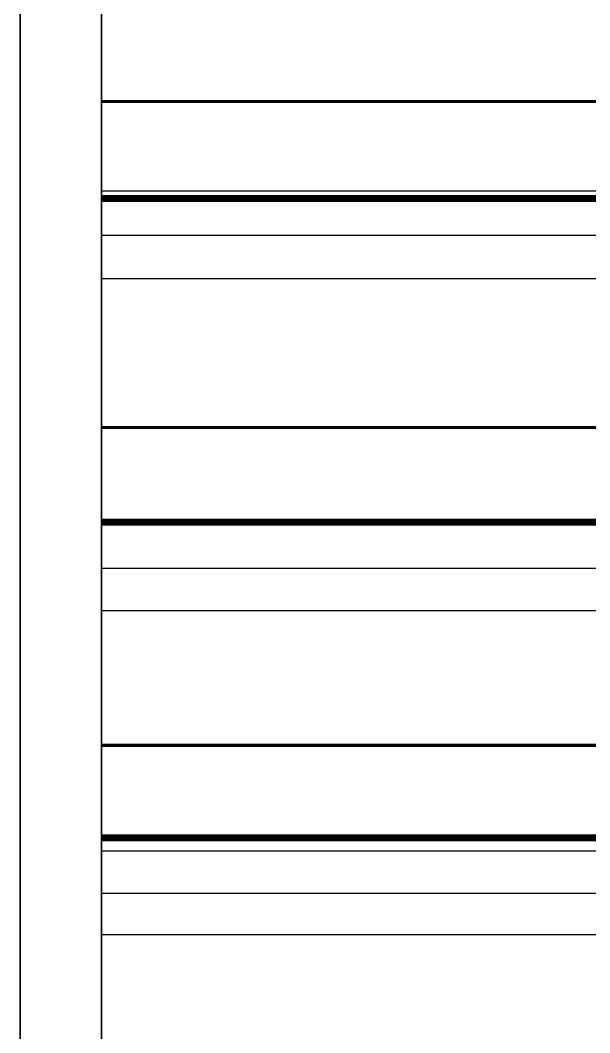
# Model space of a CAD drawing. Header units: millimetres. Extents: x -85 to 1059, y -155 to 155.
# Drawn here: x 1000 to 1003.5, y -121.69 to -115.47 of the extents above; entities that cross this region are included whole.
import ezdxf

# ---------------------------------------------------------------- set-up
doc = ezdxf.new("R2010")
doc.units = ezdxf.units.MM
doc.header["$MEASUREMENT"] = 0
doc.layers.add('Default', color=7, linetype='Continuous', true_color=0x000000)

msp = doc.modelspace()

# ---------------------------------------------------------------- linework, layer by layer
at = {"layer": 'Default'}
for points, knots in [([(1000, 0, -154), (1000, -154, -154), (1000, -154), (1000, -154, 154), (1000, 0, 154), (1000, 154, 154), (1000, 154), (1000, 154, -154), (1000, 0, -154)], [0, 0, 0, 241.902634, 241.902634, 483.805269, 483.805269, 725.707903, 725.707903, 967.610537, 967.610537, 967.610537]), ([(1000, 0, -150), (1000, -150, -150), (1000, -150), (1000, -150, 150), (1000, 0, 150), (1000, 150, 150), (1000, 150), (1000, 150, -150), (1000, 0, -150)], [0, 0, 0, 235.619449, 235.619449, 471.238898, 471.238898, 706.858347, 706.858347, 942.477796, 942.477796, 942.477796])]:
    msp.add_rational_spline(points, [1, 0.707106781187, 1, 0.707106781187, 1, 0.707106781187, 1, 0.707106781187, 1], degree=2, knots=knots, dxfattribs=at)
for points, degree, knots in [([(1000.5, 0.0018, 150.0005), (1000.5, 82.8446, 150.0005), (1000.5, 150.0018, 82.8432), (1000.5, 150.0018, 0.0004), (1000.5, 150.0018, -82.8427), (1000.5, 82.8446, -150), (1000.5, 0.0018, -150), (1000.5, -82.8411, -150), (1000.5, -149.9983, -82.8427), (1000.5, -149.9983, 0.0004), (1000.5, -149.9983, 82.8432), (1000.5, -82.8411, 150.0005), (1000.5, 0.0018, 150.0005)], 3, [-5, -5, -5, -5, -4, -4, -4, -3, -3, -3, -2, -2, -2, -1, -1, -1, -1]), ([(1000.5, 0.3488, 139.7504), (1000.5, -76.9709, 139.7504), (1000.5, -139.6511, 77.0702), (1000.5, -139.6511, -0.2498), (1000.5, -139.6511, -77.5699), (1000.5, -76.9709, -140.2497), (1000.5, 0.3488, -140.2497), (1000.5, 77.6689, -140.2497), (1000.5, 140.349, -77.5699), (1000.5, 140.349, -0.2498), (1000.5, 140.349, 77.0702), (1000.5, 77.6689, 139.7504), (1000.5, 0.3488, 139.7504)], 3, [20636, 20636, 20636, 20636, 20637, 20637, 20637, 20638, 20638, 20638, 20639, 20639, 20639, 20640, 20640, 20640, 20640]), ([(1000.5, 0.0018, 140.0004), (1000.5, -77.318, 140.0004), (1000.5, -139.9981, 77.3202), (1000.5, -139.9981, 0.0002), (1000.5, -139.9981, -77.3199), (1000.5, -77.318, -139.9997), (1000.5, 0.0018, -139.9997), (1000.5, 77.3215, -139.9997), (1000.5, 140.002, -77.3199), (1000.5, 140.002, 0.0002), (1000.5, 140.002, 77.3202), (1000.5, 77.3215, 140.0004), (1000.5, 0.0018, 140.0004)], 3, [-1, -1, -1, -1, 0, 0, 0, 1, 1, 1, 2, 2, 2, 3, 3, 3, 3]), ([(1000.5, -114.5417, -101.2492), (1000.5, -114.5818, -101.2667), (1000.5, -114.6218, -101.2841), (1000.5, -114.6657, -101.303), (1000.5, -114.7096, -101.3219), (1000.5, -114.7539, -101.3409), (1000.5, -114.7982, -101.36), (1000.5, -114.8428, -101.3792), (1000.5, -114.8874, -101.3984), (1000.5, -114.9324, -101.4175), (1000.5, -114.9774, -101.4365), (1000.5, -115.0227, -101.4557), (1000.5, -115.0681, -101.475), (1000.5, -115.1136, -101.4942), (1000.5, -115.1591, -101.5134), (1000.5, -115.2051, -101.5327), (1000.5, -115.2512, -101.5519), (1000.5, -115.2972, -101.5711), (1000.5, -115.3432, -101.5903), (1000.5, -115.3898, -101.6096), (1000.5, -115.4364, -101.6288), (1000.5, -115.4833, -101.6482), (1000.5, -115.5302, -101.6676), (1000.5, -115.5773, -101.6868), (1000.5, -115.6244, -101.706), (1000.5, -115.6718, -101.7254), (1000.5, -115.7193, -101.7448), (1000.5, -115.7671, -101.7642), (1000.5, -115.8149, -101.7837), (1000.5, -115.863, -101.8029), (1000.5, -115.9112, -101.8221), (1000.5, -115.9595, -101.8413), (1000.5, -116.0079, -101.8606), (1000.5, -116.0567, -101.8801), (1000.5, -116.1056, -101.8997), (1000.5, -116.1546, -101.9191), (1000.5, -116.2037, -101.9385), (1000.5, -116.253, -101.9579), (1000.5, -116.3024, -101.9773), (1000.5, -116.3522, -101.9967), (1000.5, -116.4019, -102.0161), (1000.5, -116.452, -102.0355), (1000.5, -116.5021, -102.0549), (1000.5, -116.5107, -102.0583), (1000.5, -116.5194, -102.0616)], 2, [13176, 13176, 13176, 13177.045455, 13177.045455, 13178.090909, 13178.090909, 13179.136364, 13179.136364, 13180.181818, 13180.181818, 13181.227273, 13181.227273, 13182.272727, 13182.272727, 13183.318182, 13183.318182, 13184.363636, 13184.363636, 13185.409091, 13185.409091, 13186.454545, 13186.454545, 13187.5, 13187.5, 13188.545455, 13188.545455, 13189.590909, 13189.590909, 13190.636364, 13190.636364, 13191.681818, 13191.681818, 13192.727273, 13192.727273, 13193.772727, 13193.772727, 13194.818182, 13194.818182, 13195.863636, 13195.863636, 13196.909091, 13196.909091, 13197.954545, 13197.954545, 13199, 13199, 13199]), ([(1000.5, -116.5194, 101.5617), (1000.5, -116.5107, 101.5583), (1000.5, -116.5021, 101.555), (1000.5, -116.452, 101.5358), (1000.5, -116.4019, 101.5165), (1000.5, -116.3522, 101.497), (1000.5, -116.3024, 101.4774), (1000.5, -116.253, 101.458), (1000.5, -116.2037, 101.4386), (1000.5, -116.1546, 101.4192), (1000.5, -116.1056, 101.3998), (1000.5, -116.0567, 101.3805), (1000.5, -116.0079, 101.3613), (1000.5, -115.9595, 101.3419), (1000.5, -115.9112, 101.3225), (1000.5, -115.863, 101.3029), (1000.5, -115.8149, 101.2834), (1000.5, -115.7671, 101.2641), (1000.5, -115.7193, 101.2449), (1000.5, -115.6718, 101.2257), (1000.5, -115.6244, 101.2064), (1000.5, -115.5773, 101.187), (1000.5, -115.5302, 101.1676), (1000.5, -115.4833, 101.1484), (1000.5, -115.4364, 101.1292), (1000.5, -115.3898, 101.1098), (1000.5, -115.3432, 101.0904), (1000.5, -115.2972, 101.0712), (1000.5, -115.2512, 101.0519), (1000.5, -115.2051, 101.0329), (1000.5, -115.1591, 101.0138), (1000.5, -115.1136, 100.9946), (1000.5, -115.0681, 100.9754), (1000.5, -115.0227, 100.9561), (1000.5, -114.9774, 100.9369), (1000.5, -114.9324, 100.9179), (1000.5, -114.8874, 100.8988), (1000.5, -114.8428, 100.8796), (1000.5, -114.7982, 100.8604), (1000.5, -114.7539, 100.8415), (1000.5, -114.7096, 100.8226), (1000.5, -114.6657, 100.8034), (1000.5, -114.6218, 100.7842), (1000.5, -114.5846, 100.7679), (1000.5, -114.5474, 100.7517)], 2, [17891, 17891, 17891, 17892, 17892, 17893, 17893, 17894, 17894, 17895, 17895, 17896, 17896, 17897, 17897, 17898, 17898, 17899, 17899, 17900, 17900, 17901, 17901, 17902, 17902, 17903, 17903, 17904, 17904, 17905, 17905, 17906, 17906, 17907, 17907, 17908, 17908, 17909, 17909, 17910, 17910, 17911, 17911, 17912, 17912, 17913, 17913, 17913]), ([(1000.5, -115.9662, -99.5696), (1000.5, -116.0618, -99.4578), (1000.5, -116.1574, -99.346), (1000.5, -116.2583, -99.2269), (1000.5, -116.3592, -99.1078), (1000.5, -116.4543, -98.9953), (1000.5, -116.5494, -98.8828)], 2, [13232, 13232, 13232, 13233, 13233, 13234, 13234, 13235, 13235, 13235]), ([(1000.5, -116.5494, 98.3828), (1000.5, -116.4543, 98.4953), (1000.5, -116.3592, 98.6079), (1000.5, -116.2583, 98.7268), (1000.5, -116.1574, 98.8457), (1000.5, -116.0618, 98.958), (1000.5, -115.9662, 99.0704)], 2, [17855, 17855, 17855, 17856, 17856, 17857, 17857, 17858, 17858, 17858]), ([(1000.5, -117.0584, -101.4397), (1000.5, -117.0538, -101.4316), (1000.5, -117.0493, -101.4235), (1000.5, -117.023, -101.3767), (1000.5, -116.9967, -101.33), (1000.5, -116.9702, -101.2836), (1000.5, -116.9438, -101.2372), (1000.5, -116.9177, -101.191), (1000.5, -116.8916, -101.1448), (1000.5, -116.8655, -101.0989), (1000.5, -116.8394, -101.053), (1000.5, -116.8131, -101.0077), (1000.5, -116.7868, -100.9624), (1000.5, -116.7609, -100.9171), (1000.5, -116.7349, -100.8717), (1000.5, -116.7088, -100.8267), (1000.5, -116.6827, -100.7818), (1000.5, -116.6568, -100.7373), (1000.5, -116.6309, -100.6929), (1000.5, -116.6049, -100.6486), (1000.5, -116.579, -100.6043), (1000.5, -116.5533, -100.5604), (1000.5, -116.5275, -100.5165), (1000.5, -116.5016, -100.4729), (1000.5, -116.4756, -100.4293), (1000.5, -116.4501, -100.3859), (1000.5, -116.4245, -100.3426), (1000.5, -116.3989, -100.2997), (1000.5, -116.3733, -100.2568), (1000.5, -116.3478, -100.214), (1000.5, -116.3222, -100.1711), (1000.5, -116.2966, -100.1288), (1000.5, -116.271, -100.0864), (1000.5, -116.2458, -100.0445), (1000.5, -116.2206, -100.0025), (1000.5, -116.1952, -99.9608), (1000.5, -116.1698, -99.9192), (1000.5, -116.1446, -99.8776), (1000.5, -116.1193, -99.836), (1000.5, -116.0941, -99.7949), (1000.5, -116.0689, -99.7538), (1000.5, -116.0437, -99.7128), (1000.5, -116.0184, -99.6719), (1000.5, -115.9971, -99.6374), (1000.5, -115.9758, -99.6028)], 2, [13201, 13201, 13201, 13202, 13202, 13203, 13203, 13204, 13204, 13205, 13205, 13206, 13206, 13207, 13207, 13208, 13208, 13209, 13209, 13210, 13210, 13211, 13211, 13212, 13212, 13213, 13213, 13214, 13214, 13215, 13215, 13216, 13216, 13217, 13217, 13218, 13218, 13219, 13219, 13220, 13220, 13221, 13221, 13222, 13222, 13223, 13223, 13223]), ([(1000.5, -115.9758, 99.1035), (1000.5, -115.9971, 99.1379), (1000.5, -116.0184, 99.1723), (1000.5, -116.0437, 99.2131), (1000.5, -116.0689, 99.2538), (1000.5, -116.0941, 99.2951), (1000.5, -116.1193, 99.3364), (1000.5, -116.1446, 99.3776), (1000.5, -116.1698, 99.4189), (1000.5, -116.1952, 99.4609), (1000.5, -116.2206, 99.5029), (1000.5, -116.2458, 99.5449), (1000.5, -116.271, 99.5868), (1000.5, -116.2966, 99.6292), (1000.5, -116.3222, 99.6715), (1000.5, -116.3478, 99.714), (1000.5, -116.3733, 99.7565), (1000.5, -116.3989, 99.7996), (1000.5, -116.4245, 99.8426), (1000.5, -116.4501, 99.886), (1000.5, -116.4756, 99.9294), (1000.5, -116.5016, 99.9731), (1000.5, -116.5275, 100.0169), (1000.5, -116.5533, 100.0608), (1000.5, -116.579, 100.1047), (1000.5, -116.6049, 100.149), (1000.5, -116.6309, 100.1933), (1000.5, -116.6568, 100.2377), (1000.5, -116.6827, 100.2822), (1000.5, -116.7088, 100.327), (1000.5, -116.7349, 100.3718), (1000.5, -116.7609, 100.4169), (1000.5, -116.7868, 100.4621), (1000.5, -116.8131, 100.5076), (1000.5, -116.8394, 100.5531), (1000.5, -116.8655, 100.599), (1000.5, -116.8916, 100.6448), (1000.5, -116.9177, 100.691), (1000.5, -116.9438, 100.7373), (1000.5, -116.9702, 100.7836), (1000.5, -116.9967, 100.83), (1000.5, -117.023, 100.877), (1000.5, -117.0493, 100.9239), (1000.5, -117.0538, 100.932), (1000.5, -117.0584, 100.9401)], 2, [17867, 17867, 17867, 17868, 17868, 17869, 17869, 17870, 17870, 17871, 17871, 17872, 17872, 17873, 17873, 17874, 17874, 17875, 17875, 17876, 17876, 17877, 17877, 17878, 17878, 17879, 17879, 17880, 17880, 17881, 17881, 17882, 17882, 17883, 17883, 17884, 17884, 17885, 17885, 17886, 17886, 17887, 17887, 17888, 17888, 17889, 17889, 17889]), ([(1000.5, -116.5536, 98.3807), (1000.5, -116.5526, 98.3812), (1000.5, -116.5515, 98.3818), (1000.5, -116.5504, 98.3823), (1000.5, -116.5494, 98.3828)], 2, [17853, 17853, 17853, 17854, 17854, 17855, 17855, 17855]), ([(1000.5, -116.56, 98.3807), (1000.5, -116.5584, 98.3807), (1000.5, -116.5568, 98.3807), (1000.5, -116.5552, 98.3807), (1000.5, -116.5536, 98.3807)], 2, [17851, 17851, 17851, 17852, 17852, 17853, 17853, 17853]), ([(1000.5, -116.5727, 98.3832), (1000.5, -116.5704, 98.3826), (1000.5, -116.5681, 98.3821), (1000.5, -116.5658, 98.3816), (1000.5, -116.5635, 98.381)], 2, [17848, 17848, 17848, 17849, 17849, 17850, 17850, 17850]), ([(1000.5, -116.5836, -98.887), (1000.5, -116.6213, -98.9023), (1000.5, -116.6591, -98.9177), (1000.5, -116.7034, -98.9359), (1000.5, -116.7476, -98.954), (1000.5, -116.7923, -98.9722), (1000.5, -116.8369, -98.9904), (1000.5, -116.882, -99.0085), (1000.5, -116.9272, -99.0267), (1000.5, -116.9724, -99.045), (1000.5, -117.0175, -99.0634), (1000.5, -117.0632, -99.0816), (1000.5, -117.1089, -99.0997), (1000.5, -117.1547, -99.1181), (1000.5, -117.2006, -99.1364), (1000.5, -117.247, -99.1546), (1000.5, -117.2934, -99.1727), (1000.5, -117.3398, -99.1911), (1000.5, -117.3862, -99.2094), (1000.5, -117.4333, -99.2276), (1000.5, -117.4804, -99.2458), (1000.5, -117.5276, -99.2641), (1000.5, -117.5749, -99.2825), (1000.5, -117.6223, -99.3008), (1000.5, -117.6698, -99.3191), (1000.5, -117.7178, -99.3377), (1000.5, -117.7658, -99.3562), (1000.5, -117.8137, -99.3744), (1000.5, -117.8617, -99.3925), (1000.5, -117.9102, -99.411), (1000.5, -117.9587, -99.4296), (1000.5, -118.0076, -99.4479), (1000.5, -118.0564, -99.4663), (1000.5, -118.1057, -99.4846), (1000.5, -118.1549, -99.5029), (1000.5, -118.2043, -99.5213), (1000.5, -118.2536, -99.5396), (1000.5, -118.3036, -99.5582), (1000.5, -118.3535, -99.5767), (1000.5, -118.4036, -99.5948), (1000.5, -118.4537, -99.613), (1000.5, -118.5041, -99.6317), (1000.5, -118.5546, -99.6504)], 2, [13244, 13244, 13244, 13245, 13245, 13246, 13246, 13247, 13247, 13248, 13248, 13249, 13249, 13250, 13250, 13251, 13251, 13252, 13252, 13253, 13253, 13254, 13254, 13255, 13255, 13256, 13256, 13257, 13257, 13258, 13258, 13259, 13259, 13260, 13260, 13261, 13261, 13262, 13262, 13263, 13263, 13264, 13264, 13265, 13265, 13265]), ([(1000.5, -118.5546, 99.1501), (1000.5, -118.5041, 99.1319), (1000.5, -118.4537, 99.1138), (1000.5, -118.4036, 99.0952), (1000.5, -118.3535, 99.0767), (1000.5, -118.3036, 99.0584), (1000.5, -118.2536, 99.04), (1000.5, -118.2043, 99.0217), (1000.5, -118.1549, 99.0033), (1000.5, -118.1057, 98.9848), (1000.5, -118.0564, 98.9663), (1000.5, -118.0076, 98.948), (1000.5, -117.9587, 98.9296), (1000.5, -117.9102, 98.9113), (1000.5, -117.8617, 98.8929), (1000.5, -117.8137, 98.8746), (1000.5, -117.7658, 98.8562), (1000.5, -117.7178, 98.8379), (1000.5, -117.6698, 98.8196), (1000.5, -117.6223, 98.8012), (1000.5, -117.5749, 98.7829), (1000.5, -117.5276, 98.7645), (1000.5, -117.4804, 98.7462), (1000.5, -117.4333, 98.7278), (1000.5, -117.3862, 98.7095), (1000.5, -117.3398, 98.6913), (1000.5, -117.2934, 98.6731), (1000.5, -117.247, 98.6546), (1000.5, -117.2006, 98.6361), (1000.5, -117.1546, 98.6179), (1000.5, -117.1085, 98.5998), (1000.5, -117.063, 98.5814), (1000.5, -117.0175, 98.5631), (1000.5, -116.9724, 98.5451), (1000.5, -116.9272, 98.5271), (1000.5, -116.882, 98.5088), (1000.5, -116.8369, 98.4904), (1000.5, -116.7923, 98.4724), (1000.5, -116.7476, 98.4544), (1000.5, -116.7034, 98.4361), (1000.5, -116.6591, 98.4177), (1000.5, -116.6213, 98.4022), (1000.5, -116.5836, 98.3867)], 2, [17825, 17825, 17825, 17826, 17826, 17827, 17827, 17828, 17828, 17829, 17829, 17830, 17830, 17831, 17831, 17832, 17832, 17833, 17833, 17834, 17834, 17835, 17835, 17836, 17836, 17837, 17837, 17838, 17838, 17839, 17839, 17840, 17840, 17841, 17841, 17842, 17842, 17843, 17843, 17844, 17844, 17845, 17845, 17846, 17846, 17846]), ([(1000.5, -117.9679, -97.1767), (1000.5, -118.0612, -97.0626), (1000.5, -118.1545, -96.9485), (1000.5, -118.2531, -96.8275), (1000.5, -118.3517, -96.7065), (1000.5, -118.4445, -96.592), (1000.5, -118.5373, -96.4775)], 2, [13299, 13299, 13299, 13300, 13300, 13301, 13301, 13302, 13302, 13302]), ([(1000.5, -118.5373, 95.9779), (1000.5, -118.4445, 96.0924), (1000.5, -118.3517, 96.2069), (1000.5, -118.2531, 96.3277), (1000.5, -118.1545, 96.4485), (1000.5, -118.0612, 96.5627), (1000.5, -117.9679, 96.6768)], 2, [17788, 17788, 17788, 17789, 17789, 17790, 17790, 17791, 17791, 17791]), ([(1000.5, -119.0978, -99.0235), (1000.5, -119.0933, -99.0156), (1000.5, -119.0887, -99.0076), (1000.5, -119.0613, -98.9614), (1000.5, -119.034, -98.9152), (1000.5, -119.0068, -98.8694), (1000.5, -118.9797, -98.8235), (1000.5, -118.9525, -98.7778), (1000.5, -118.9253, -98.7321), (1000.5, -118.8982, -98.6868), (1000.5, -118.871, -98.6415), (1000.5, -118.8438, -98.5967), (1000.5, -118.8167, -98.5519), (1000.5, -118.7899, -98.5072), (1000.5, -118.7631, -98.4626), (1000.5, -118.7361, -98.4182), (1000.5, -118.7091, -98.3737), (1000.5, -118.6823, -98.3298), (1000.5, -118.6555, -98.2859), (1000.5, -118.6286, -98.2421), (1000.5, -118.6018, -98.1984), (1000.5, -118.575, -98.155), (1000.5, -118.5482, -98.1116), (1000.5, -118.5216, -98.0684), (1000.5, -118.4949, -98.0252), (1000.5, -118.4685, -97.9825), (1000.5, -118.442, -97.9398), (1000.5, -118.4154, -97.8973), (1000.5, -118.3888, -97.8548), (1000.5, -118.3625, -97.8128), (1000.5, -118.3362, -97.7708), (1000.5, -118.3097, -97.7286), (1000.5, -118.2833, -97.6865), (1000.5, -118.2572, -97.6452), (1000.5, -118.2311, -97.6039), (1000.5, -118.2048, -97.5627), (1000.5, -118.1785, -97.5214), (1000.5, -118.1524, -97.4803), (1000.5, -118.1263, -97.4392), (1000.5, -118.1004, -97.3988), (1000.5, -118.0744, -97.3584), (1000.5, -118.0483, -97.318), (1000.5, -118.0222, -97.2776), (1000.5, -118.0002, -97.2436), (1000.5, -117.9781, -97.2095)], 2, [13268, 13268, 13268, 13269, 13269, 13270, 13270, 13271, 13271, 13272, 13272, 13273, 13273, 13274, 13274, 13275, 13275, 13276, 13276, 13277, 13277, 13278, 13278, 13279, 13279, 13280, 13280, 13281, 13281, 13282, 13282, 13283, 13283, 13284, 13284, 13285, 13285, 13286, 13286, 13287, 13287, 13288, 13288, 13289, 13289, 13290, 13290, 13290]), ([(1000.5, -117.9781, 96.7099), (1000.5, -118.0002, 96.744), (1000.5, -118.0222, 96.778), (1000.5, -118.0483, 96.8182), (1000.5, -118.0744, 96.8585), (1000.5, -118.1004, 96.8992), (1000.5, -118.1263, 96.94), (1000.5, -118.1524, 96.9807), (1000.5, -118.1785, 97.0214), (1000.5, -118.2048, 97.0627), (1000.5, -118.2311, 97.104), (1000.5, -118.2572, 97.1456), (1000.5, -118.2833, 97.1872), (1000.5, -118.3097, 97.2289), (1000.5, -118.3362, 97.2705), (1000.5, -118.3625, 97.3128), (1000.5, -118.3888, 97.3552), (1000.5, -118.4154, 97.3977), (1000.5, -118.442, 97.4402), (1000.5, -118.4685, 97.4829), (1000.5, -118.4949, 97.5256), (1000.5, -118.5216, 97.5686), (1000.5, -118.5482, 97.6116), (1000.5, -118.575, 97.655), (1000.5, -118.6018, 97.6984), (1000.5, -118.6286, 97.7422), (1000.5, -118.6555, 97.7859), (1000.5, -118.6823, 97.83), (1000.5, -118.7091, 97.8741), (1000.5, -118.7361, 97.9182), (1000.5, -118.7631, 97.9623), (1000.5, -118.7899, 98.0071), (1000.5, -118.8167, 98.0519), (1000.5, -118.8438, 98.0969), (1000.5, -118.871, 98.1419), (1000.5, -118.8982, 98.1872), (1000.5, -118.9253, 98.2325), (1000.5, -118.9525, 98.278), (1000.5, -118.9797, 98.3235), (1000.5, -119.0068, 98.3694), (1000.5, -119.034, 98.4153), (1000.5, -119.0613, 98.4617), (1000.5, -119.0887, 98.508), (1000.5, -119.0933, 98.516), (1000.5, -119.0978, 98.5239)], 2, [17800, 17800, 17800, 17801, 17801, 17802, 17802, 17803, 17803, 17804, 17804, 17805, 17805, 17806, 17806, 17807, 17807, 17808, 17808, 17809, 17809, 17810, 17810, 17811, 17811, 17812, 17812, 17813, 17813, 17814, 17814, 17815, 17815, 17816, 17816, 17817, 17817, 17818, 17818, 17819, 17819, 17820, 17820, 17821, 17821, 17822, 17822, 17822]), ([(1000.5, -118.5715, -96.4807), (1000.5, -118.6094, -96.4955), (1000.5, -118.6473, -96.5103), (1000.5, -118.692, -96.5276), (1000.5, -118.7366, -96.5449), (1000.5, -118.7816, -96.5622), (1000.5, -118.8266, -96.5795), (1000.5, -118.8719, -96.5966), (1000.5, -118.9172, -96.6137), (1000.5, -118.9631, -96.6312), (1000.5, -119.0089, -96.6486), (1000.5, -119.0548, -96.6659), (1000.5, -119.1007, -96.6832), (1000.5, -119.1469, -96.7005), (1000.5, -119.1931, -96.7178), (1000.5, -119.2398, -96.735), (1000.5, -119.2866, -96.7523), (1000.5, -119.3337, -96.7698), (1000.5, -119.3808, -96.7873), (1000.5, -119.4279, -96.8045), (1000.5, -119.475, -96.8218), (1000.5, -119.5226, -96.8391), (1000.5, -119.5702, -96.8564), (1000.5, -119.618, -96.8739), (1000.5, -119.6658, -96.8913), (1000.5, -119.7141, -96.9086), (1000.5, -119.7625, -96.9259), (1000.5, -119.811, -96.9434), (1000.5, -119.8595, -96.9608), (1000.5, -119.9083, -96.9781), (1000.5, -119.9572, -96.9954), (1000.5, -120.0066, -97.0129), (1000.5, -120.056, -97.0303), (1000.5, -120.1054, -97.0478), (1000.5, -120.1548, -97.0652), (1000.5, -120.2045, -97.0824), (1000.5, -120.2542, -97.0995), (1000.5, -120.3043, -97.1171), (1000.5, -120.3544, -97.1347), (1000.5, -120.4052, -97.152), (1000.5, -120.456, -97.1693), (1000.5, -120.5067, -97.1866), (1000.5, -120.5573, -97.2039), (1000.5, -120.5659, -97.2069), (1000.5, -120.5746, -97.2099)], 2, [13311, 13311, 13311, 13312, 13312, 13313, 13313, 13314, 13314, 13315, 13315, 13316, 13316, 13317, 13317, 13318, 13318, 13319, 13319, 13320, 13320, 13321, 13321, 13322, 13322, 13323, 13323, 13324, 13324, 13325, 13325, 13326, 13326, 13327, 13327, 13328, 13328, 13329, 13329, 13330, 13330, 13331, 13331, 13332, 13332, 13333, 13333, 13333]), ([(1000.5, -120.5746, 96.7103), (1000.5, -120.5659, 96.7073), (1000.5, -120.5573, 96.7043), (1000.5, -120.5067, 96.6868), (1000.5, -120.456, 96.6694), (1000.5, -120.4052, 96.6521), (1000.5, -120.3544, 96.6348), (1000.5, -120.3043, 96.6175), (1000.5, -120.2542, 96.6002), (1000.5, -120.2045, 96.5826), (1000.5, -120.1548, 96.5649), (1000.5, -120.1054, 96.5478), (1000.5, -120.056, 96.5307), (1000.5, -120.0066, 96.5133), (1000.5, -119.9572, 96.4958), (1000.5, -119.9083, 96.4783), (1000.5, -119.8595, 96.4609), (1000.5, -119.811, 96.4436), (1000.5, -119.7625, 96.4263), (1000.5, -119.7141, 96.4088), (1000.5, -119.6658, 96.3914), (1000.5, -119.618, 96.3743), (1000.5, -119.5702, 96.3572), (1000.5, -119.5226, 96.3395), (1000.5, -119.475, 96.3219), (1000.5, -119.4279, 96.3046), (1000.5, -119.3808, 96.2873), (1000.5, -119.3337, 96.2702), (1000.5, -119.2866, 96.2531), (1000.5, -119.2398, 96.2356), (1000.5, -119.1931, 96.2182), (1000.5, -119.1469, 96.2007), (1000.5, -119.1007, 96.1832), (1000.5, -119.0548, 96.1661), (1000.5, -119.0089, 96.149), (1000.5, -118.9631, 96.1317), (1000.5, -118.9172, 96.1145), (1000.5, -118.8719, 96.097), (1000.5, -118.8266, 96.0795), (1000.5, -118.7816, 96.0624), (1000.5, -118.7366, 96.0453), (1000.5, -118.692, 96.0278), (1000.5, -118.6473, 96.0104), (1000.5, -118.6094, 95.9957), (1000.5, -118.5715, 95.9811)], 2, [17757, 17757, 17757, 17758, 17758, 17759, 17759, 17760, 17760, 17761, 17761, 17762, 17762, 17763, 17763, 17764, 17764, 17765, 17765, 17766, 17766, 17767, 17767, 17768, 17768, 17769, 17769, 17770, 17770, 17771, 17771, 17772, 17772, 17773, 17773, 17774, 17774, 17775, 17775, 17776, 17776, 17777, 17777, 17778, 17778, 17779, 17779, 17779]), ([(1000.5, -119.9202, 94.2539), (1000.5, -119.9209, 94.2557), (1000.5, -119.9216, 94.2574), (1000.5, -119.9225, 94.2595), (1000.5, -119.9233, 94.2617)], 2, [17728, 17728, 17728, 17729, 17729, 17730, 17730, 17730]), ([(1000.5, -119.9205, -94.7433), (1000.5, -120.0115, -94.627), (1000.5, -120.1026, -94.5108), (1000.5, -120.1985, -94.3878), (1000.5, -120.2945, -94.2649), (1000.5, -120.385, -94.1487), (1000.5, -120.4754, -94.0324)], 2, [13366, 13366, 13366, 13367, 13367, 13368, 13368, 13369, 13369, 13369]), ([(1000.5, -120.4754, 93.5328), (1000.5, -120.385, 93.6492), (1000.5, -120.2945, 93.7657), (1000.5, -120.1985, 93.8884), (1000.5, -120.1026, 94.0112), (1000.5, -120.0115, 94.1271), (1000.5, -119.9205, 94.243)], 2, [17721, 17721, 17721, 17722, 17722, 17723, 17723, 17724, 17724, 17724]), ([(1000.5, -119.9279, 94.2705), (1000.5, -119.9524, 94.3068), (1000.5, -119.977, 94.3432), (1000.5, -120.0036, 94.383), (1000.5, -120.0302, 94.4229), (1000.5, -120.0572, 94.4629), (1000.5, -120.0842, 94.503), (1000.5, -120.1112, 94.5432), (1000.5, -120.1382, 94.5834), (1000.5, -120.165, 94.6241), (1000.5, -120.1918, 94.6649), (1000.5, -120.2191, 94.7058), (1000.5, -120.2465, 94.7467), (1000.5, -120.2737, 94.788), (1000.5, -120.3008, 94.8293), (1000.5, -120.328, 94.8711), (1000.5, -120.3551, 94.9129), (1000.5, -120.3827, 94.9547), (1000.5, -120.4102, 94.9965), (1000.5, -120.4375, 95.0387), (1000.5, -120.4649, 95.0808), (1000.5, -120.4924, 95.1235), (1000.5, -120.5199, 95.1662), (1000.5, -120.5474, 95.209), (1000.5, -120.5749, 95.2519), (1000.5, -120.6028, 95.2949), (1000.5, -120.6307, 95.338), (1000.5, -120.6584, 95.3814), (1000.5, -120.686, 95.4248), (1000.5, -120.7137, 95.4687), (1000.5, -120.7414, 95.5126), (1000.5, -120.7693, 95.5567), (1000.5, -120.7972, 95.6008), (1000.5, -120.8252, 95.6451), (1000.5, -120.8533, 95.6894), (1000.5, -120.8813, 95.7342), (1000.5, -120.9094, 95.779), (1000.5, -120.9374, 95.8241), (1000.5, -120.9654, 95.8693), (1000.5, -120.9937, 95.9146), (1000.5, -121.0219, 95.9599), (1000.5, -121.0501, 96.0054), (1000.5, -121.0783, 96.051), (1000.5, -121.0833, 96.0589), (1000.5, -121.0882, 96.0668)], 2, [17732, 17732, 17732, 17733.045455, 17733.045455, 17734.090909, 17734.090909, 17735.136364, 17735.136364, 17736.181818, 17736.181818, 17737.227273, 17737.227273, 17738.272727, 17738.272727, 17739.318182, 17739.318182, 17740.363636, 17740.363636, 17741.409091, 17741.409091, 17742.454545, 17742.454545, 17743.5, 17743.5, 17744.545455, 17744.545455, 17745.590909, 17745.590909, 17746.636364, 17746.636364, 17747.681818, 17747.681818, 17748.727273, 17748.727273, 17749.772727, 17749.772727, 17750.818182, 17750.818182, 17751.863636, 17751.863636, 17752.909091, 17752.909091, 17753.954545, 17753.954545, 17755, 17755, 17755]), ([(1000.5, -121.0882, -96.5668), (1000.5, -121.0833, -96.5588), (1000.5, -121.0783, -96.5509), (1000.5, -121.0501, -96.5052), (1000.5, -121.0219, -96.4595), (1000.5, -120.9937, -96.414), (1000.5, -120.9654, -96.3685), (1000.5, -120.9374, -96.3235), (1000.5, -120.9094, -96.2786), (1000.5, -120.8813, -96.2339), (1000.5, -120.8533, -96.1893), (1000.5, -120.8252, -96.1449), (1000.5, -120.7972, -96.1004), (1000.5, -120.7693, -96.0563), (1000.5, -120.7414, -96.0122), (1000.5, -120.7137, -95.9685), (1000.5, -120.686, -95.9247), (1000.5, -120.6584, -95.8812), (1000.5, -120.6307, -95.8376), (1000.5, -120.6028, -95.7945), (1000.5, -120.5749, -95.7515), (1000.5, -120.5474, -95.7086), (1000.5, -120.5199, -95.6658), (1000.5, -120.4924, -95.6233), (1000.5, -120.4649, -95.5808), (1000.5, -120.4375, -95.5384), (1000.5, -120.4102, -95.4961), (1000.5, -120.3827, -95.4541), (1000.5, -120.3551, -95.4121), (1000.5, -120.328, -95.3707), (1000.5, -120.3008, -95.3292), (1000.5, -120.2737, -95.2878), (1000.5, -120.2465, -95.2463), (1000.5, -120.2193, -95.2056), (1000.5, -120.1922, -95.1648), (1000.5, -120.1652, -95.1241), (1000.5, -120.1382, -95.0833), (1000.5, -120.1112, -95.043), (1000.5, -120.0842, -95.0026), (1000.5, -120.0572, -94.9623), (1000.5, -120.0302, -94.9221), (1000.5, -120.0036, -94.8826), (1000.5, -119.977, -94.8431), (1000.5, -119.9542, -94.8092), (1000.5, -119.9315, -94.7754)], 2, [13335, 13335, 13335, 13336, 13336, 13337, 13337, 13338, 13338, 13339, 13339, 13340, 13340, 13341, 13341, 13342, 13342, 13343, 13343, 13344, 13344, 13345, 13345, 13346, 13346, 13347, 13347, 13348, 13348, 13349, 13349, 13350, 13350, 13351, 13351, 13352, 13352, 13353, 13353, 13354, 13354, 13355, 13355, 13356, 13356, 13357, 13357, 13357]), ([(1000.5, -120.4892, 93.53), (1000.5, -120.4874, 93.53), (1000.5, -120.4857, 93.53), (1000.5, -120.4841, 93.53), (1000.5, -120.4825, 93.53)], 2, [17716, 17716, 17716, 17717, 17717, 17718, 17718, 17718]), ([(1000.5, -120.5097, 93.5353), (1000.5, -120.5042, 93.5337), (1000.5, -120.4987, 93.5321), (1000.5, -120.4963, 93.5314), (1000.5, -120.4938, 93.5307)], 2, [17712, 17712, 17712, 17713.5, 17713.5, 17715, 17715, 17715]), ([(1000.5, -120.5037, -94.0331), (1000.5, -120.5449, -94.0481), (1000.5, -120.5862, -94.0631), (1000.5, -120.6312, -94.0793), (1000.5, -120.6762, -94.0956), (1000.5, -120.7215, -94.112), (1000.5, -120.7668, -94.1284), (1000.5, -120.8125, -94.1446), (1000.5, -120.8582, -94.1608), (1000.5, -120.9042, -94.1772), (1000.5, -120.9503, -94.1936), (1000.5, -120.9967, -94.21), (1000.5, -121.0431, -94.2264), (1000.5, -121.0896, -94.2429), (1000.5, -121.1362, -94.2593), (1000.5, -121.1833, -94.2755), (1000.5, -121.2304, -94.2917), (1000.5, -121.2775, -94.3083), (1000.5, -121.3246, -94.3249), (1000.5, -121.3724, -94.3411), (1000.5, -121.4202, -94.3573), (1000.5, -121.468, -94.3739), (1000.5, -121.5158, -94.3905), (1000.5, -121.5641, -94.4067), (1000.5, -121.6124, -94.4229), (1000.5, -121.6609, -94.4393), (1000.5, -121.7095, -94.4558), (1000.5, -121.7585, -94.4722), (1000.5, -121.8075, -94.4886), (1000.5, -121.8567, -94.505), (1000.5, -121.906, -94.5214), (1000.5, -121.9553, -94.5378), (1000.5, -122.0047, -94.5542), (1000.5, -122.0546, -94.5704), (1000.5, -122.1046, -94.5866), (1000.5, -122.1548, -94.603), (1000.5, -122.2051, -94.6194), (1000.5, -122.2556, -94.6358), (1000.5, -122.306, -94.6522), (1000.5, -122.3568, -94.6687), (1000.5, -122.4076, -94.6851), (1000.5, -122.4588, -94.7013), (1000.5, -122.5099, -94.7175), (1000.5, -122.5187, -94.7203), (1000.5, -122.5275, -94.7232)], 2, [13377, 13377, 13377, 13378.045455, 13378.045455, 13379.090909, 13379.090909, 13380.136364, 13380.136364, 13381.181818, 13381.181818, 13382.227273, 13382.227273, 13383.272727, 13383.272727, 13384.318182, 13384.318182, 13385.363636, 13385.363636, 13386.409091, 13386.409091, 13387.454545, 13387.454545, 13388.5, 13388.5, 13389.545455, 13389.545455, 13390.590909, 13390.590909, 13391.636364, 13391.636364, 13392.681818, 13392.681818, 13393.727273, 13393.727273, 13394.772727, 13394.772727, 13395.818182, 13395.818182, 13396.863636, 13396.863636, 13397.909091, 13397.909091, 13398.954545, 13398.954545, 13400, 13400, 13400]), ([(1000.5, -122.5099, 94.2176), (1000.5, -122.4588, 94.2013), (1000.5, -122.4076, 94.1851), (1000.5, -122.3568, 94.1687), (1000.5, -122.306, 94.1523), (1000.5, -122.2556, 94.1361), (1000.5, -122.2051, 94.1198), (1000.5, -122.1548, 94.1034), (1000.5, -122.1046, 94.087), (1000.5, -122.0546, 94.0706), (1000.5, -122.0047, 94.0542), (1000.5, -121.9553, 94.0378), (1000.5, -121.906, 94.0214), (1000.5, -121.8567, 94.0052), (1000.5, -121.8075, 93.989), (1000.5, -121.7585, 93.9726), (1000.5, -121.7095, 93.9562), (1000.5, -121.6609, 93.9398), (1000.5, -121.6124, 93.9233), (1000.5, -121.5641, 93.9068), (1000.5, -121.5158, 93.8902), (1000.5, -121.468, 93.8741), (1000.5, -121.4202, 93.8581), (1000.5, -121.3724, 93.8415), (1000.5, -121.3246, 93.8249), (1000.5, -121.2775, 93.8087), (1000.5, -121.2304, 93.7925), (1000.5, -121.1833, 93.7759), (1000.5, -121.1362, 93.7593), (1000.5, -121.0896, 93.7429), (1000.5, -121.0431, 93.7265), (1000.5, -120.9967, 93.7103), (1000.5, -120.9503, 93.694), (1000.5, -120.9042, 93.6778), (1000.5, -120.8582, 93.6616), (1000.5, -120.8125, 93.645), (1000.5, -120.7668, 93.6284), (1000.5, -120.7215, 93.6122), (1000.5, -120.6762, 93.596), (1000.5, -120.6312, 93.5796), (1000.5, -120.5862, 93.5632), (1000.5, -120.5479, 93.5492), (1000.5, -120.5097, 93.5353)], 2, [17691, 17691, 17691, 17692, 17692, 17693, 17693, 17694, 17694, 17695, 17695, 17696, 17696, 17697, 17697, 17698, 17698, 17699, 17699, 17700, 17700, 17701, 17701, 17702, 17702, 17703, 17703, 17704, 17704, 17705, 17705, 17706, 17706, 17707, 17707, 17708, 17708, 17709, 17709, 17710, 17710, 17711, 17711, 17712, 17712, 17712])]:
    msp.add_open_spline(points, degree=degree, knots=knots, dxfattribs=at)
for points in [[(1007, -115.9648, -99.5774), (1003.75, -115.9648, -99.5774), (1000.5, -115.9648, -99.5774)], [(1000.5, -115.9655, -99.5806), (1000.5, -115.9652, -99.579), (1000.5, -115.9648, -99.5774)], [(1007, -115.9648, -99.5746), (1003.75, -115.9648, -99.5746), (1000.5, -115.9648, -99.5746)], [(1000.5, -115.9648, -99.5774), (1000.5, -115.9648, -99.576), (1000.5, -115.9648, -99.5746)], [(1000.5, -115.9648, -99.5746), (1000.5, -115.965, -99.5731), (1000.5, -115.9652, -99.5717)], [(1007, -115.9648, 99.0746), (1003.75, -115.9648, 99.0746), (1000.5, -115.9648, 99.0746)], [(1000.5, -115.9652, 99.0725), (1000.5, -115.965, 99.0736), (1000.5, -115.9648, 99.0746)], [(1007, -115.9648, 99.0774), (1003.75, -115.9648, 99.0774), (1000.5, -115.9648, 99.0774)], [(1000.5, -115.9648, 99.0746), (1000.5, -115.9648, 99.076), (1000.5, -115.9648, 99.0774)], [(1000.5, -115.9648, 99.0774), (1000.5, -115.9652, 99.079), (1000.5, -115.9655, 99.0806)], [(1007, -115.9652, -99.5717), (1003.75, -115.9652, -99.5717), (1000.5, -115.9652, -99.5717)], [(1000.5, -115.9652, -99.5717), (1000.5, -115.9657, -99.5707), (1000.5, -115.9662, -99.5696)], [(1007, -115.9652, 99.0725), (1003.75, -115.9652, 99.0725), (1000.5, -115.9652, 99.0725)], [(1000.5, -115.9662, 99.0704), (1000.5, -115.9657, 99.0714), (1000.5, -115.9652, 99.0725)], [(1007, -115.9655, -99.5806), (1003.75, -115.9655, -99.5806), (1000.5, -115.9655, -99.5806)], [(1000.5, -115.9666, -99.5841), (1000.5, -115.9661, -99.5823), (1000.5, -115.9655, -99.5806)], [(1007, -115.9655, 99.0806), (1003.75, -115.9655, 99.0806), (1000.5, -115.9655, 99.0806)], [(1000.5, -115.9655, 99.0806), (1000.5, -115.9661, 99.0825), (1000.5, -115.9666, 99.0845)], [(1007, -115.9662, -99.5696), (1003.75, -115.9662, -99.5696), (1000.5, -115.9662, -99.5696)], [(1007, -115.9662, 99.0704), (1003.75, -115.9662, 99.0704), (1000.5, -115.9662, 99.0704)], [(1007, -115.9666, -99.5841), (1003.75, -115.9666, -99.5841), (1000.5, -115.9666, -99.5841)], [(1000.5, -115.968, -99.5883), (1000.5, -115.9673, -99.5862), (1000.5, -115.9666, -99.5841)], [(1007, -115.9666, 99.0845), (1003.75, -115.9666, 99.0845), (1000.5, -115.9666, 99.0845)], [(1000.5, -115.9666, 99.0845), (1000.5, -115.9673, 99.0866), (1000.5, -115.968, 99.0887)], [(1007, -115.968, -99.5883), (1003.75, -115.968, -99.5883), (1000.5, -115.968, -99.5883)], [(1000.5, -115.9701, -99.5929), (1000.5, -115.9691, -99.5906), (1000.5, -115.968, -99.5883)], [(1007, -115.968, 99.0887), (1003.75, -115.968, 99.0887), (1000.5, -115.968, 99.0887)], [(1000.5, -115.968, 99.0887), (1000.5, -115.9691, 99.0908), (1000.5, -115.9701, 99.093)], [(1007, -115.9701, -99.5929), (1003.75, -115.9701, -99.5929), (1000.5, -115.9701, -99.5929)], [(1000.5, -115.9729, -99.5975), (1000.5, -115.9715, -99.5952), (1000.5, -115.9701, -99.5929)], [(1007, -115.9701, 99.093), (1003.75, -115.9701, 99.093), (1000.5, -115.9701, 99.093)], [(1000.5, -115.9701, 99.093), (1000.5, -115.9715, 99.0954), (1000.5, -115.9729, 99.0979)], [(1007, -115.9729, -99.5975), (1003.75, -115.9729, -99.5975), (1000.5, -115.9729, -99.5975)], [(1000.5, -115.9758, -99.6028), (1000.5, -115.9743, -99.6001), (1000.5, -115.9729, -99.5975)], [(1007, -115.9729, 99.0979), (1003.75, -115.9729, 99.0979), (1000.5, -115.9729, 99.0979)], [(1000.5, -115.9729, 99.0979), (1000.5, -115.9743, 99.1007), (1000.5, -115.9758, 99.1035)], [(1007, -115.9758, -99.6028), (1003.75, -115.9758, -99.6028), (1000.5, -115.9758, -99.6028)], [(1007, -115.9758, 99.1035), (1003.75, -115.9758, 99.1035), (1000.5, -115.9758, 99.1035)], [(1007, -116.5194, -102.0616), (1003.75, -116.5194, -102.0616), (1000.5, -116.5194, -102.0616)], [(1000.5, -116.5194, -102.0616), (1000.5, -116.6557, -101.9075), (1000.5, -116.7921, -101.7533)], [(1007, -116.5194, 101.5617), (1003.75, -116.5194, 101.5617), (1000.5, -116.5194, 101.5617)], [(1000.5, -116.7921, 101.2537), (1000.5, -116.6557, 101.4077), (1000.5, -116.5194, 101.5617)], [(1007, -116.5494, -98.8828), (1003.75, -116.5494, -98.8828), (1000.5, -116.5494, -98.8828)], [(1000.5, -116.5494, -98.8828), (1000.5, -116.5504, -98.8821), (1000.5, -116.5515, -98.8813)], [(1007, -116.5494, 98.3828), (1003.75, -116.5494, 98.3828), (1000.5, -116.5494, 98.3828)], [(1007, -116.5515, -98.8813), (1003.75, -116.5515, -98.8813), (1000.5, -116.5515, -98.8813)], [(1000.5, -116.5515, -98.8813), (1000.5, -116.5526, -98.881), (1000.5, -116.5536, -98.8806)], [(1007, -116.5536, -98.8806), (1003.75, -116.5536, -98.8806), (1000.5, -116.5536, -98.8806)], [(1000.5, -116.5536, -98.8806), (1000.5, -116.5552, -98.8803), (1000.5, -116.5568, -98.8799)], [(1007, -116.5536, 98.3807), (1003.75, -116.5536, 98.3807), (1000.5, -116.5536, 98.3807)], [(1007, -116.5568, -98.8799), (1003.75, -116.5568, -98.8799), (1000.5, -116.5568, -98.8799)], [(1000.5, -116.5568, -98.8799), (1000.5, -116.5584, -98.8799), (1000.5, -116.56, -98.8799)], [(1007, -116.56, -98.8799), (1003.75, -116.56, -98.8799), (1000.5, -116.56, -98.8799)], [(1000.5, -116.56, -98.8799), (1000.5, -116.5617, -98.8803), (1000.5, -116.5635, -98.8806)], [(1007, -116.56, 98.3807), (1003.75, -116.56, 98.3807), (1000.5, -116.56, 98.3807)], [(1000.5, -116.5635, 98.381), (1000.5, -116.5617, 98.3809), (1000.5, -116.56, 98.3807)], [(1007, -116.5635, -98.8806), (1003.75, -116.5635, -98.8806), (1000.5, -116.5635, -98.8806)], [(1000.5, -116.5635, -98.8806), (1000.5, -116.5658, -98.881), (1000.5, -116.5681, -98.8813)], [(1007, -116.5635, 98.381), (1003.75, -116.5635, 98.381), (1000.5, -116.5635, 98.381)], [(1007, -116.5681, -98.8813), (1003.75, -116.5681, -98.8813), (1000.5, -116.5681, -98.8813)], [(1000.5, -116.5681, -98.8813), (1000.5, -116.5704, -98.8821), (1000.5, -116.5727, -98.8828)], [(1007, -116.5727, -98.8828), (1003.75, -116.5727, -98.8828), (1000.5, -116.5727, -98.8828)], [(1000.5, -116.5727, -98.8828), (1000.5, -116.5753, -98.8836), (1000.5, -116.578, -98.8845)], [(1007, -116.5727, 98.3832), (1003.75, -116.5727, 98.3832), (1000.5, -116.5727, 98.3832)], [(1000.5, -116.578, 98.3849), (1000.5, -116.5753, 98.384), (1000.5, -116.5727, 98.3832)], [(1007, -116.578, -98.8845), (1003.75, -116.578, -98.8845), (1000.5, -116.578, -98.8845)], [(1000.5, -116.578, -98.8845), (1000.5, -116.5808, -98.8858), (1000.5, -116.5836, -98.887)], [(1007, -116.578, 98.3849), (1003.75, -116.578, 98.3849), (1000.5, -116.578, 98.3849)], [(1000.5, -116.5836, 98.3867), (1000.5, -116.5808, 98.3858), (1000.5, -116.578, 98.3849)], [(1007, -116.5836, -98.887), (1003.75, -116.5836, -98.887), (1000.5, -116.5836, -98.887)], [(1007, -116.5836, 98.3867), (1003.75, -116.5836, 98.3867), (1000.5, -116.5836, 98.3867)], [(1007, -116.7921, -101.7533), (1003.75, -116.7921, -101.7533), (1000.5, -116.7921, -101.7533)], [(1000.5, -116.7921, -101.7533), (1000.5, -116.9253, -101.5965), (1000.5, -117.0584, -101.4397)], [(1007, -116.7921, 101.2537), (1003.75, -116.7921, 101.2537), (1000.5, -116.7921, 101.2537)], [(1000.5, -117.0584, 100.9401), (1000.5, -116.9253, 101.0969), (1000.5, -116.7921, 101.2537)], [(1007, -117.0584, -101.4397), (1003.75, -117.0584, -101.4397), (1000.5, -117.0584, -101.4397)], [(1007, -117.0584, 100.9401), (1003.75, -117.0584, 100.9401), (1000.5, -117.0584, 100.9401)], [(1007, -117.9668, -97.1841), (1003.75, -117.9668, -97.1841), (1000.5, -117.9668, -97.1841)], [(1000.5, -117.9675, -97.187), (1000.5, -117.9672, -97.1855), (1000.5, -117.9668, -97.1841)], [(1007, -117.9668, -97.181), (1003.75, -117.9668, -97.181), (1000.5, -117.9668, -97.181)], [(1000.5, -117.9668, -97.1841), (1000.5, -117.9668, -97.1825), (1000.5, -117.9668, -97.181)], [(1000.5, -117.9668, -97.181), (1000.5, -117.967, -97.1799), (1000.5, -117.9672, -97.1788)], [(1007, -117.9668, 96.6814), (1003.75, -117.9668, 96.6814), (1000.5, -117.9668, 96.6814)], [(1000.5, -117.9672, 96.6789), (1000.5, -117.967, 96.6801), (1000.5, -117.9668, 96.6814)], [(1007, -117.9668, 96.6842), (1003.75, -117.9668, 96.6842), (1000.5, -117.9668, 96.6842)], [(1000.5, -117.9668, 96.6814), (1000.5, -117.9668, 96.6828), (1000.5, -117.9668, 96.6842)], [(1000.5, -117.9668, 96.6842), (1000.5, -117.9672, 96.686), (1000.5, -117.9675, 96.6877)], [(1007, -117.9672, -97.1788), (1003.75, -117.9672, -97.1788), (1000.5, -117.9672, -97.1788)], [(1000.5, -117.9672, -97.1788), (1000.5, -117.9675, -97.1778), (1000.5, -117.9679, -97.1767)], [(1007, -117.9672, 96.6789), (1003.75, -117.9672, 96.6789), (1000.5, -117.9672, 96.6789)], [(1000.5, -117.9679, 96.6768), (1000.5, -117.9675, 96.6778), (1000.5, -117.9672, 96.6789)], [(1007, -117.9675, -97.187), (1003.75, -117.9675, -97.187), (1000.5, -117.9675, -97.187)], [(1000.5, -117.9686, -97.1908), (1000.5, -117.9681, -97.1889), (1000.5, -117.9675, -97.187)], [(1007, -117.9675, 96.6877), (1003.75, -117.9675, 96.6877), (1000.5, -117.9675, 96.6877)], [(1000.5, -117.9675, 96.6877), (1000.5, -117.9681, 96.6895), (1000.5, -117.9686, 96.6912)], [(1007, -117.9679, -97.1767), (1003.75, -117.9679, -97.1767), (1000.5, -117.9679, -97.1767)], [(1007, -117.9679, 96.6768), (1003.75, -117.9679, 96.6768), (1000.5, -117.9679, 96.6768)], [(1007, -117.9686, -97.1908), (1003.75, -117.9686, -97.1908), (1000.5, -117.9686, -97.1908)], [(1000.5, -117.9704, -97.1947), (1000.5, -117.9695, -97.1928), (1000.5, -117.9686, -97.1908)], [(1007, -117.9686, 96.6912), (1003.75, -117.9686, 96.6912), (1000.5, -117.9686, 96.6912)], [(1000.5, -117.9686, 96.6912), (1000.5, -117.9695, 96.6934), (1000.5, -117.9704, 96.6955)], [(1007, -117.9704, -97.1947), (1003.75, -117.9704, -97.1947), (1000.5, -117.9704, -97.1947)], [(1000.5, -117.9725, -97.1997), (1000.5, -117.9714, -97.1972), (1000.5, -117.9704, -97.1947)], [(1007, -117.9704, 96.6955), (1003.75, -117.9704, 96.6955), (1000.5, -117.9704, 96.6955)], [(1000.5, -117.9704, 96.6955), (1000.5, -117.9714, 96.6974), (1000.5, -117.9725, 96.6994)], [(1007, -117.9725, -97.1997), (1003.75, -117.9725, -97.1997), (1000.5, -117.9725, -97.1997)], [(1000.5, -117.975, -97.2042), (1000.5, -117.9737, -97.202), (1000.5, -117.9725, -97.1997)], [(1007, -117.9725, 96.6994), (1003.75, -117.9725, 96.6994), (1000.5, -117.9725, 96.6994)], [(1000.5, -117.9725, 96.6994), (1000.5, -117.9737, 96.7018), (1000.5, -117.975, 96.7043)], [(1007, -117.975, -97.2042), (1003.75, -117.975, -97.2042), (1000.5, -117.975, -97.2042)], [(1000.5, -117.9781, -97.2095), (1000.5, -117.9765, -97.2069), (1000.5, -117.975, -97.2042)], [(1007, -117.975, 96.7043), (1003.75, -117.975, 96.7043), (1000.5, -117.975, 96.7043)], [(1000.5, -117.975, 96.7043), (1000.5, -117.9765, 96.7071), (1000.5, -117.9781, 96.7099)], [(1007, -117.9781, -97.2095), (1003.75, -117.9781, -97.2095), (1000.5, -117.9781, -97.2095)], [(1007, -117.9781, 96.7099), (1003.75, -117.9781, 96.7099), (1000.5, -117.9781, 96.7099)], [(1007, -118.5373, -96.4775), (1003.75, -118.5373, -96.4775), (1000.5, -118.5373, -96.4775)], [(1000.5, -118.5373, -96.4775), (1000.5, -118.5382, -96.477), (1000.5, -118.539, -96.4765)], [(1007, -118.5373, 95.9779), (1003.75, -118.5373, 95.9779), (1000.5, -118.5373, 95.9779)], [(1000.5, -118.539, 95.9765), (1000.5, -118.5382, 95.9772), (1000.5, -118.5373, 95.9779)], [(1007, -118.539, -96.4765), (1003.75, -118.539, -96.4765), (1000.5, -118.539, -96.4765)], [(1000.5, -118.539, -96.4765), (1000.5, -118.5403, -96.4759), (1000.5, -118.5415, -96.4754)], [(1007, -118.539, 95.9765), (1003.75, -118.539, 95.9765), (1000.5, -118.539, 95.9765)], [(1000.5, -118.5415, 95.9755), (1000.5, -118.5403, 95.976), (1000.5, -118.539, 95.9765)], [(1007, -118.5415, -96.4754), (1003.75, -118.5415, -96.4754), (1000.5, -118.5415, -96.4754)], [(1000.5, -118.5415, -96.4754), (1000.5, -118.5429, -96.4752), (1000.5, -118.5443, -96.4751)], [(1007, -118.5415, 95.9755), (1003.75, -118.5415, 95.9755), (1000.5, -118.5415, 95.9755)], [(1000.5, -118.5443, 95.9751), (1000.5, -118.5429, 95.9753), (1000.5, -118.5415, 95.9755)], [(1007, -118.5443, -96.4751), (1003.75, -118.5443, -96.4751), (1000.5, -118.5443, -96.4751)], [(1000.5, -118.5443, -96.4751), (1000.5, -118.5457, -96.4751), (1000.5, -118.5472, -96.4751)], [(1007, -118.5443, 95.9751), (1003.75, -118.5443, 95.9751), (1000.5, -118.5443, 95.9751)], [(1000.5, -118.5472, 95.9751), (1000.5, -118.5457, 95.9751), (1000.5, -118.5443, 95.9751)], [(1007, -118.5472, -96.4751), (1003.75, -118.5472, -96.4751), (1000.5, -118.5472, -96.4751)], [(1000.5, -118.5472, -96.4751), (1000.5, -118.5491, -96.4752), (1000.5, -118.551, -96.4754)], [(1007, -118.5472, 95.9751), (1003.75, -118.5472, 95.9751), (1000.5, -118.5472, 95.9751)], [(1000.5, -118.551, 95.9755), (1000.5, -118.5491, 95.9753), (1000.5, -118.5472, 95.9751)], [(1007, -118.551, -96.4754), (1003.75, -118.551, -96.4754), (1000.5, -118.551, -96.4754)], [(1000.5, -118.551, -96.4754), (1000.5, -118.5533, -96.4758), (1000.5, -118.5556, -96.4761)], [(1007, -118.551, 95.9755), (1003.75, -118.551, 95.9755), (1000.5, -118.551, 95.9755)], [(1000.5, -118.5556, 95.9762), (1000.5, -118.5533, 95.9758), (1000.5, -118.551, 95.9755)], [(1007, -118.5546, -99.6504), (1003.75, -118.5546, -99.6504), (1000.5, -118.5546, -99.6504)], [(1000.5, -118.5546, -99.6504), (1000.5, -118.5632, -99.6534), (1000.5, -118.5719, -99.6564)], [(1007, -118.5546, 99.1501), (1003.75, -118.5546, 99.1501), (1000.5, -118.5546, 99.1501)], [(1000.5, -118.5719, 99.1568), (1000.5, -118.5632, 99.1535), (1000.5, -118.5546, 99.1501)], [(1007, -118.5556, -96.4761), (1003.75, -118.5556, -96.4761), (1000.5, -118.5556, -96.4761)], [(1000.5, -118.5556, -96.4761), (1000.5, -118.5579, -96.4768), (1000.5, -118.5602, -96.4775)], [(1007, -118.5556, 95.9762), (1003.75, -118.5556, 95.9762), (1000.5, -118.5556, 95.9762)], [(1000.5, -118.5602, 95.9772), (1000.5, -118.5579, 95.9767), (1000.5, -118.5556, 95.9762)], [(1007, -118.5602, -96.4775), (1003.75, -118.5602, -96.4775), (1000.5, -118.5602, -96.4775)], [(1000.5, -118.5602, -96.4775), (1000.5, -118.5629, -96.4782), (1000.5, -118.5655, -96.4789)], [(1007, -118.5602, 95.9772), (1003.75, -118.5602, 95.9772), (1000.5, -118.5602, 95.9772)], [(1000.5, -118.5655, 95.9793), (1000.5, -118.5629, 95.9783), (1000.5, -118.5602, 95.9772)], [(1007, -118.5655, -96.4789), (1003.75, -118.5655, -96.4789), (1000.5, -118.5655, -96.4789)], [(1000.5, -118.5655, -96.4789), (1000.5, -118.5685, -96.4798), (1000.5, -118.5715, -96.4807)], [(1007, -118.5655, 95.9793), (1003.75, -118.5655, 95.9793), (1000.5, -118.5655, 95.9793)], [(1000.5, -118.5715, 95.9811), (1000.5, -118.5685, 95.9802), (1000.5, -118.5655, 95.9793)], [(1007, -118.5715, -96.4807), (1003.75, -118.5715, -96.4807), (1000.5, -118.5715, -96.4807)], [(1007, -118.5715, 95.9811), (1003.75, -118.5715, 95.9811), (1000.5, -118.5715, 95.9811)], [(1007, -118.5719, -99.6564), (1003.75, -118.5719, -99.6564), (1000.5, -118.5719, -99.6564)], [(1000.5, -118.5719, -99.6564), (1000.5, -118.705, -99.4996), (1000.5, -118.8382, -99.3428)], [(1007, -118.5719, 99.1568), (1003.75, -118.5719, 99.1568), (1000.5, -118.5719, 99.1568)], [(1000.5, -118.8382, 98.8428), (1000.5, -118.705, 98.9998), (1000.5, -118.5719, 99.1568)], [(1007, -118.8382, -99.3428), (1003.75, -118.8382, -99.3428), (1000.5, -118.8382, -99.3428)], [(1000.5, -118.8382, -99.3428), (1000.5, -118.968, -99.1832), (1000.5, -119.0978, -99.0235)], [(1007, -118.8382, 98.8428), (1003.75, -118.8382, 98.8428), (1000.5, -118.8382, 98.8428)], [(1000.5, -119.0978, 98.5239), (1000.5, -118.968, 98.6834), (1000.5, -118.8382, 98.8428)], [(1007, -119.0978, -99.0235), (1003.75, -119.0978, -99.0235), (1000.5, -119.0978, -99.0235)], [(1007, -119.0978, 98.5239), (1003.75, -119.0978, 98.5239), (1000.5, -119.0978, 98.5239)], [(1007, -119.9195, -94.7503), (1003.75, -119.9195, -94.7503), (1000.5, -119.9195, -94.7503)], [(1000.5, -119.9202, -94.7535), (1000.5, -119.9198, -94.7519), (1000.5, -119.9195, -94.7503)], [(1007, -119.9195, -94.7471), (1003.75, -119.9195, -94.7471), (1000.5, -119.9195, -94.7471)], [(1000.5, -119.9195, -94.7503), (1000.5, -119.9195, -94.7487), (1000.5, -119.9195, -94.7471)], [(1000.5, -119.9195, -94.7471), (1000.5, -119.9196, -94.7461), (1000.5, -119.9198, -94.745)], [(1007, -119.9195, 94.2479), (1003.75, -119.9195, 94.2479), (1000.5, -119.9195, 94.2479)], [(1000.5, -119.9198, 94.2451), (1000.5, -119.9196, 94.2465), (1000.5, -119.9195, 94.2479)], [(1007, -119.9195, 94.2507), (1003.75, -119.9195, 94.2507), (1000.5, -119.9195, 94.2507)], [(1000.5, -119.9195, 94.2479), (1000.5, -119.9195, 94.2493), (1000.5, -119.9195, 94.2507)], [(1000.5, -119.9195, 94.2507), (1000.5, -119.9198, 94.2523), (1000.5, -119.9202, 94.2539)], [(1007, -119.9198, -94.745), (1003.75, -119.9198, -94.745), (1000.5, -119.9198, -94.745)], [(1000.5, -119.9198, -94.745), (1000.5, -119.9202, -94.7441), (1000.5, -119.9205, -94.7433)], [(1007, -119.9198, 94.2451), (1003.75, -119.9198, 94.2451), (1000.5, -119.9198, 94.2451)], [(1000.5, -119.9205, 94.243), (1000.5, -119.9202, 94.244), (1000.5, -119.9198, 94.2451)], [(1007, -119.9202, -94.7535), (1003.75, -119.9202, -94.7535), (1000.5, -119.9202, -94.7535)], [(1000.5, -119.9216, -94.7574), (1000.5, -119.9209, -94.7554), (1000.5, -119.9202, -94.7535)], [(1007, -119.9202, 94.2539), (1003.75, -119.9202, 94.2539), (1000.5, -119.9202, 94.2539)], [(1007, -119.9205, -94.7433), (1003.75, -119.9205, -94.7433), (1000.5, -119.9205, -94.7433)], [(1007, -119.9205, 94.243), (1003.75, -119.9205, 94.243), (1000.5, -119.9205, 94.243)], [(1007, -119.9216, -94.7574), (1003.75, -119.9216, -94.7574), (1000.5, -119.9216, -94.7574)], [(1000.5, -119.9233, -94.7609), (1000.5, -119.9225, -94.7591), (1000.5, -119.9216, -94.7574)], [(1007, -119.9233, -94.7609), (1003.75, -119.9233, -94.7609), (1000.5, -119.9233, -94.7609)], [(1000.5, -119.9255, -94.7655), (1000.5, -119.9244, -94.7632), (1000.5, -119.9233, -94.7609)], [(1007, -119.9233, 94.2617), (1003.75, -119.9233, 94.2617), (1000.5, -119.9233, 94.2617)], [(1000.5, -119.9233, 94.2617), (1000.5, -119.9244, 94.2638), (1000.5, -119.9255, 94.2659)], [(1007, -119.9255, -94.7655), (1003.75, -119.9255, -94.7655), (1000.5, -119.9255, -94.7655)], [(1000.5, -119.9279, -94.7704), (1000.5, -119.9267, -94.768), (1000.5, -119.9255, -94.7655)], [(1007, -119.9255, 94.2659), (1003.75, -119.9255, 94.2659), (1000.5, -119.9255, 94.2659)], [(1000.5, -119.9255, 94.2659), (1000.5, -119.9267, 94.2682), (1000.5, -119.9279, 94.2705)], [(1007, -119.9279, -94.7704), (1003.75, -119.9279, -94.7704), (1000.5, -119.9279, -94.7704)], [(1000.5, -119.9315, -94.7754), (1000.5, -119.9297, -94.7729), (1000.5, -119.9279, -94.7704)], [(1007, -119.9279, 94.2705), (1003.75, -119.9279, 94.2705), (1000.5, -119.9279, 94.2705)], [(1007, -119.9315, -94.7754), (1003.75, -119.9315, -94.7754), (1000.5, -119.9315, -94.7754)], [(1007, -120.4754, -94.0324), (1003.75, -120.4754, -94.0324), (1000.5, -120.4754, -94.0324)], [(1000.5, -120.4754, -94.0324), (1000.5, -120.4763, -94.0317), (1000.5, -120.4772, -94.031)], [(1007, -120.4754, 93.5328), (1003.75, -120.4754, 93.5328), (1000.5, -120.4754, 93.5328)], [(1000.5, -120.4772, 93.5314), (1000.5, -120.4763, 93.5321), (1000.5, -120.4754, 93.5328)], [(1007, -120.4772, -94.031), (1003.75, -120.4772, -94.031), (1000.5, -120.4772, -94.031)], [(1000.5, -120.4772, -94.031), (1000.5, -120.4783, -94.0305), (1000.5, -120.4793, -94.0299)], [(1007, -120.4772, 93.5314), (1003.75, -120.4772, 93.5314), (1000.5, -120.4772, 93.5314)], [(1000.5, -120.4793, 93.5307), (1000.5, -120.4783, 93.5311), (1000.5, -120.4772, 93.5314)], [(1007, -120.4793, -94.0299), (1003.75, -120.4793, -94.0299), (1000.5, -120.4793, -94.0299)], [(1000.5, -120.4793, -94.0299), (1000.5, -120.4809, -94.0298), (1000.5, -120.4825, -94.0296)], [(1007, -120.4793, 93.5307), (1003.75, -120.4793, 93.5307), (1000.5, -120.4793, 93.5307)], [(1000.5, -120.4825, 93.53), (1000.5, -120.4809, 93.5304), (1000.5, -120.4793, 93.5307)], [(1007, -120.4825, -94.0296), (1003.75, -120.4825, -94.0296), (1000.5, -120.4825, -94.0296)], [(1000.5, -120.4825, -94.0296), (1000.5, -120.4841, -94.0296), (1000.5, -120.4857, -94.0296)], [(1007, -120.4825, 93.53), (1003.75, -120.4825, 93.53), (1000.5, -120.4825, 93.53)], [(1007, -120.4857, -94.0296), (1003.75, -120.4857, -94.0296), (1000.5, -120.4857, -94.0296)], [(1000.5, -120.4857, -94.0296), (1000.5, -120.4874, -94.0298), (1000.5, -120.4892, -94.0299)], [(1007, -120.4892, -94.0299), (1003.75, -120.4892, -94.0299), (1000.5, -120.4892, -94.0299)], [(1000.5, -120.4892, -94.0299), (1000.5, -120.4915, -94.0303), (1000.5, -120.4938, -94.0307)], [(1007, -120.4892, 93.53), (1003.75, -120.4892, 93.53), (1000.5, -120.4892, 93.53)], [(1000.5, -120.4938, 93.5307), (1000.5, -120.4915, 93.5304), (1000.5, -120.4892, 93.53)], [(1007, -120.4938, -94.0307), (1003.75, -120.4938, -94.0307), (1000.5, -120.4938, -94.0307)], [(1000.5, -120.4938, -94.0307), (1000.5, -120.4963, -94.0312), (1000.5, -120.4987, -94.0317)], [(1007, -120.4938, 93.5307), (1003.75, -120.4938, 93.5307), (1000.5, -120.4938, 93.5307)], [(1007, -120.4987, -94.0317), (1003.75, -120.4987, -94.0317), (1000.5, -120.4987, -94.0317)], [(1000.5, -120.4987, -94.0317), (1000.5, -120.5012, -94.0324), (1000.5, -120.5037, -94.0331)], [(1007, -120.5037, -94.0331), (1003.75, -120.5037, -94.0331), (1000.5, -120.5037, -94.0331)], [(1007, -120.5097, 93.5353), (1003.75, -120.5097, 93.5353), (1000.5, -120.5097, 93.5353)], [(1007, -120.5746, -97.2099), (1003.75, -120.5746, -97.2099), (1000.5, -120.5746, -97.2099)], [(1000.5, -120.5746, -97.2099), (1000.5, -120.7047, -97.0504), (1000.5, -120.8349, -96.891)], [(1007, -120.5746, 96.7103), (1003.75, -120.5746, 96.7103), (1000.5, -120.5746, 96.7103)], [(1000.5, -120.8349, 96.391), (1000.5, -120.7047, 96.5507), (1000.5, -120.5746, 96.7103)], [(1007, -120.8349, -96.891), (1003.75, -120.8349, -96.891), (1000.5, -120.8349, -96.891)], [(1000.5, -120.8349, -96.891), (1000.5, -120.9616, -96.7289), (1000.5, -121.0882, -96.5668)], [(1007, -120.8349, 96.391), (1003.75, -120.8349, 96.391), (1000.5, -120.8349, 96.391)], [(1000.5, -121.0882, 96.0668), (1000.5, -120.9616, 96.2289), (1000.5, -120.8349, 96.391)], [(1007, -121.0882, -96.5668), (1003.75, -121.0882, -96.5668), (1000.5, -121.0882, -96.5668)], [(1007, -121.0882, 96.0668), (1003.75, -121.0882, 96.0668), (1000.5, -121.0882, 96.0668)]]:
    msp.add_open_spline(points, degree=2, dxfattribs=at)

doc.saveas('drawing.dxf')
